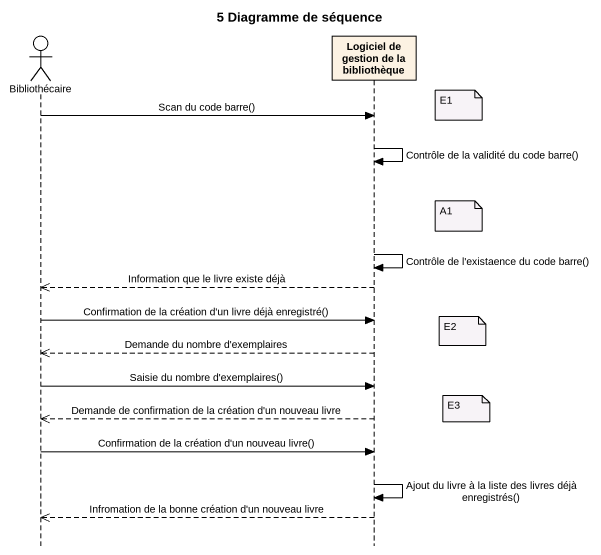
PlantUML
@startuml
title 5 Diagramme de séquence
hide footbox
actor Bibliothécaire
participant "Logiciel de gestion de la bibliothèque" as Logiciel_de_gestion_de_la

note right of Logiciel_de_gestion_de_la : E1
Bibliothécaire -> Logiciel_de_gestion_de_la : Scan du code barre()
Logiciel_de_gestion_de_la -> Logiciel_de_gestion_de_la : Contrôle de la validité du code barre()
note right of Logiciel_de_gestion_de_la : A1
Logiciel_de_gestion_de_la -> Logiciel_de_gestion_de_la : Contrôle de l'existaence du code barre()
Logiciel_de_gestion_de_la -->> Bibliothécaire : Information que le livre existe déjà
Bibliothécaire -> Logiciel_de_gestion_de_la : Confirmation de la création d'un livre déjà enregistré()
note right of Logiciel_de_gestion_de_la : E2
Logiciel_de_gestion_de_la -->> Bibliothécaire : Demande du nombre d'exemplaires
Bibliothécaire -> Logiciel_de_gestion_de_la : Saisie du nombre d'exemplaires()
note right of Logiciel_de_gestion_de_la : E3
Logiciel_de_gestion_de_la -->> Bibliothécaire : Demande de confirmation de la création d'un nouveau livre
Bibliothécaire -> Logiciel_de_gestion_de_la : Confirmation de la création d'un nouveau livre()
Logiciel_de_gestion_de_la -> Logiciel_de_gestion_de_la : Ajout du livre à la liste des livres déjà enregistrés()
Logiciel_de_gestion_de_la -->> Bibliothécaire : Infromation de la bonne création d'un nouveau livre
@enduml
